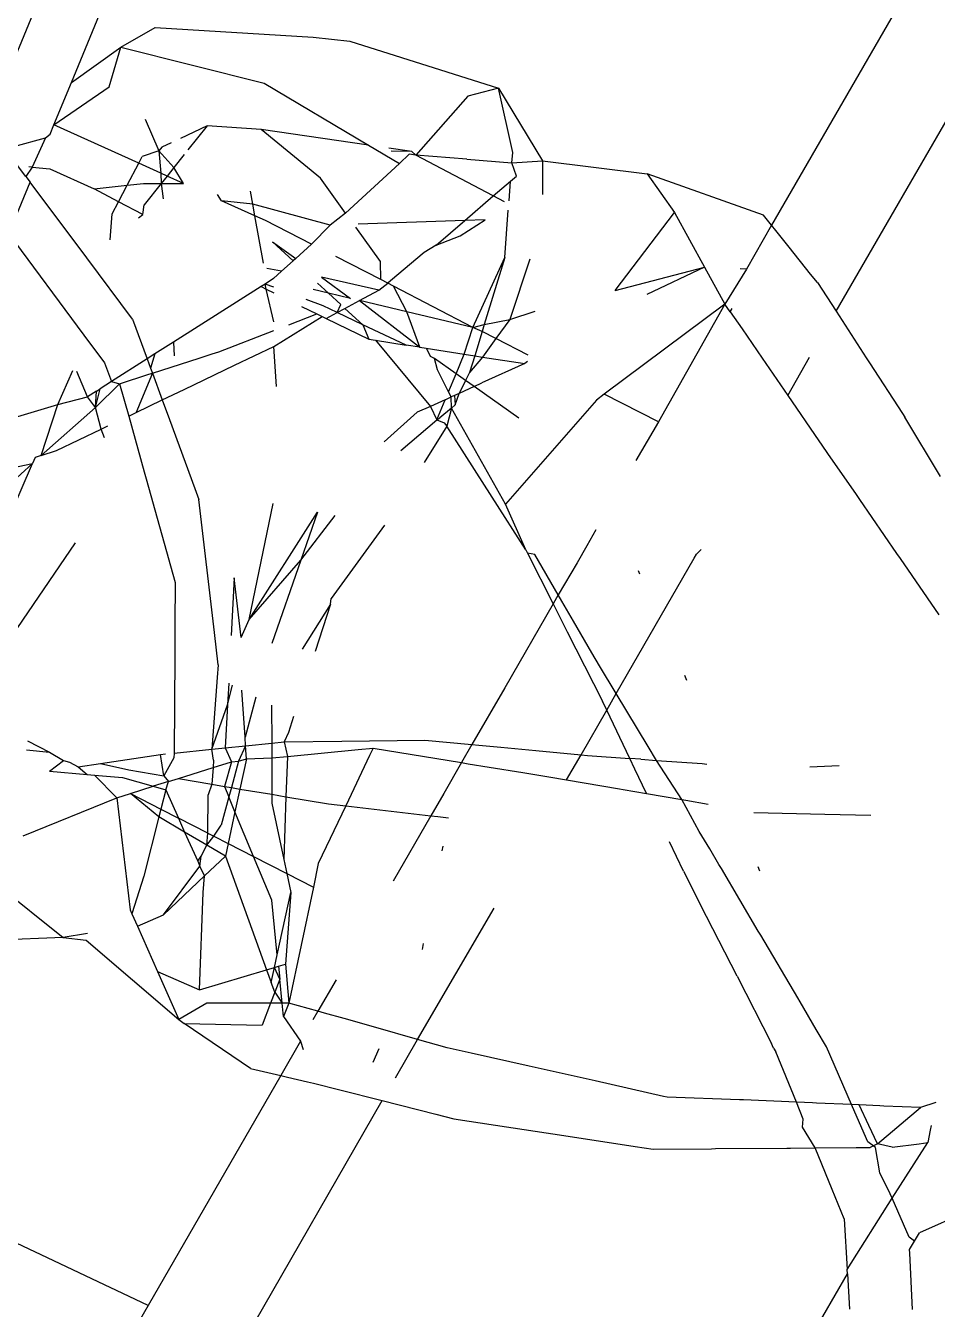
# Model space of a CAD drawing. Header units: inches. Extents: x 3324238 to 135265466, y -1036581 to 20094598.
# Drawn here: x 3354735.697 to 3354735.9661, y -519084.0539 to -519083.6751 of the extents above; entities that cross this region are included whole.
import ezdxf

# ---------------------------------------------------------------- set-up
doc = ezdxf.new("R2010")
doc.units = ezdxf.units.IN
doc.header["$MEASUREMENT"] = 0
doc.layers.add('FURNITURE', color=32, linetype='Continuous', lineweight=13)

msp = doc.modelspace()

# ---------------------------------------------------------------- linework, layer by layer
for p, q in [((3354735.68776, -519083.69925, 0.00267), (3354736.39677, -519081.99014, 0.00267)), ((3354735.71055, -519083.69181, 0.00267), (3354736.40355, -519082.01481, 0.00267)), ((3354735.93623, -519083.75935, 0.00267), (3354736.82801, -519082.21559, 0.00267)), ((3354736.78552, -519082.23039, 0.00267), (3354735.91717, -519083.73395, 0.00267)), ((3354735.72513, -519083.68138, 0.00267), (3354735.7353, -519083.67564, 0.00267)), ((3354735.7353, -519083.67564, 0.00267), (3354735.78188, -519083.67846, 0.00267)), ((3354735.78188, -519083.67846, 0.00267), (3354735.79267, -519083.67959, 0.00267)), ((3354735.71055, -519083.69181, 0.00267), (3354735.72513, -519083.68138, 0.00267)), ((3354735.72171, -519083.69309, 0.00267), (3354735.72513, -519083.68138, 0.00267)), ((3354735.72513, -519083.68138, 0.00267), (3354735.76742, -519083.69198, 0.00267)), ((3354735.79267, -519083.67959, 0.00267), (3354735.83662, -519083.69349, 0.00267)), ((3354735.70538, -519083.70431, 0.00267), (3354735.71055, -519083.69181, 0.00267)), ((3354735.70538, -519083.70431, 0.00267), (3354735.72171, -519083.69309, 0.00267)), ((3354735.76742, -519083.69198, 0.00267), (3354735.79817, -519083.71029, 0.00267)), ((3354735.83662, -519083.69349, 0.00267), (3354735.82751, -519083.69582, 0.00267)), ((3354735.83662, -519083.69349, 0.00267), (3354735.84956, -519083.71496, 0.00267)), ((3354735.84077, -519083.71245, 0.00267), (3354735.83662, -519083.69349, 0.00267)), ((3354735.82751, -519083.69582, 0.00267), (3354735.81218, -519083.71332, 0.00267)), ((3354735.70424, -519083.70706, 0.00267), (3354735.70538, -519083.70431, 0.00267)), ((3354735.7304, -519083.71563, 0.00267), (3354735.70538, -519083.70431, 0.00267)), ((3354735.7323, -519083.70267, 0.00267), (3354735.73636, -519083.71197, 0.00267)), ((3354735.7506, -519083.70461, 0.00267), (3354735.74273, -519083.70832, 0.00267)), ((3354735.7506, -519083.70461, 0.00267), (3354735.74494, -519083.7117, 0.00267)), ((3354735.76653, -519083.70572, 0.00267), (3354735.7506, -519083.70461, 0.00267)), ((3354735.78402, -519083.72007, 0.00267), (3354735.76653, -519083.70572, 0.00267)), ((3354735.79817, -519083.71029, 0.00267), (3354735.76653, -519083.70572, 0.00267)), ((3354735.69354, -519083.71073, 0.00267), (3354735.70293, -519083.70811, 0.00267)), ((3354735.70293, -519083.70811, 0.00267), (3354735.699, -519083.71682, 0.00267)), ((3354735.70293, -519083.70811, 0.00267), (3354735.70424, -519083.70706, 0.00267)), ((3354735.73998, -519083.70962, 0.00267), (3354735.73722, -519083.71092, 0.00267)), ((3354735.73636, -519083.71197, 0.00267), (3354735.73143, -519083.71365, 0.00267)), ((3354735.73722, -519083.71092, 0.00267), (3354735.73636, -519083.71197, 0.00267)), ((3354735.73636, -519083.71197, 0.00267), (3354735.73694, -519083.71859, 0.00267)), ((3354735.74079, -519083.71692, 0.00267), (3354735.73636, -519083.71197, 0.00267)), ((3354735.74383, -519083.7131, 0.00267), (3354735.74079, -519083.71692, 0.00267)), ((3354735.79817, -519083.71029, 0.00267), (3354735.80739, -519083.71578, 0.00267)), ((3354735.81105, -519083.71215, 0.00267), (3354735.80423, -519083.71116, 0.00267)), ((3354735.81105, -519083.71215, 0.00267), (3354735.80488, -519083.71211, 0.00267)), ((3354735.81019, -519083.71299, 0.00267), (3354735.80739, -519083.71578, 0.00267)), ((3354735.81218, -519083.71332, 0.00267), (3354735.81019, -519083.71299, 0.00267)), ((3354735.81218, -519083.71332, 0.00267), (3354735.81105, -519083.71215, 0.00267)), ((3354735.83504, -519083.72529, 0.00267), (3354735.81218, -519083.71332, 0.00267)), ((3354735.82721, -519083.71448, 0.00267), (3354735.81218, -519083.71332, 0.00267)), ((3354735.84054, -519083.71555, 0.00267), (3354735.84077, -519083.71245, 0.00267)), ((3354735.69705, -519083.71954, 0.00267), (3354735.69318, -519083.71436, 0.00267)), ((3354735.699, -519083.71682, 0.00267), (3354735.69705, -519083.71954, 0.00267)), ((3354735.699, -519083.71682, 0.00267), (3354735.69794, -519083.71672, 0.00267)), ((3354735.699, -519083.71682, 0.00267), (3354735.70415, -519083.71729, 0.00267)), ((3354735.727, -519083.72215, 0.00267), (3354735.7304, -519083.71563, 0.00267)), ((3354735.7304, -519083.71563, 0.00267), (3354735.73143, -519083.71365, 0.00267)), ((3354735.73694, -519083.71859, 0.00267), (3354735.7304, -519083.71563, 0.00267)), ((3354735.74079, -519083.71692, 0.00267), (3354735.73879, -519083.71943, 0.00267)), ((3354735.74358, -519083.72159, 0.00267), (3354735.74079, -519083.71692, 0.00267)), ((3354735.80739, -519083.71578, 0.00267), (3354735.79143, -519083.73034, 0.00267)), ((3354735.82721, -519083.71448, 0.00267), (3354735.84054, -519083.71555, 0.00267)), ((3354735.84054, -519083.71555, 0.00267), (3354735.84956, -519083.71496, 0.00267)), ((3354735.84185, -519083.71943, 0.00267), (3354735.84054, -519083.71555, 0.00267)), ((3354735.84956, -519083.71496, 0.00267), (3354735.88047, -519083.71875, 0.00267)), ((3354735.84956, -519083.71496, 0.00267), (3354735.84958, -519083.72484, 0.00267)), ((3354735.69705, -519083.71954, 0.00267), (3354735.69835, -519083.72128, 0.00267)), ((3354735.70415, -519083.71729, 0.00267), (3354735.71727, -519083.72322, 0.00267)), ((3354735.73694, -519083.71859, 0.00267), (3354735.73705, -519083.72161, 0.00267)), ((3354735.73879, -519083.71943, 0.00267), (3354735.73694, -519083.71859, 0.00267)), ((3354735.73879, -519083.71943, 0.00267), (3354735.73705, -519083.72161, 0.00267)), ((3354735.74358, -519083.72159, 0.00267), (3354735.73879, -519083.71943, 0.00267)), ((3354735.79143, -519083.73034, 0.00267), (3354735.78402, -519083.72007, 0.00267)), ((3354735.83504, -519083.72529, 0.00267), (3354735.84013, -519083.72091, 0.00267)), ((3354735.83969, -519083.72679, 0.00267), (3354735.84013, -519083.72091, 0.00267)), ((3354735.84013, -519083.72091, 0.00267), (3354735.84185, -519083.71943, 0.00267)), ((3354735.88047, -519083.71875, 0.00267), (3354735.88849, -519083.73022, 0.00267)), ((3354735.91477, -519083.73094, 0.00267), (3354735.88047, -519083.71875, 0.00267)), ((3354735.69208, -519083.73644, 0.00267), (3354735.69835, -519083.72128, 0.00267)), ((3354735.71505, -519083.74358, 0.00267), (3354735.69835, -519083.72128, 0.00267)), ((3354735.71727, -519083.72322, 0.00267), (3354735.727, -519083.72215, 0.00267)), ((3354735.72446, -519083.72701, 0.00267), (3354735.71727, -519083.72322, 0.00267)), ((3354735.72446, -519083.72701, 0.00267), (3354735.727, -519083.72215, 0.00267)), ((3354735.727, -519083.72215, 0.00267), (3354735.73182, -519083.72162, 0.00267)), ((3354735.73182, -519083.72162, 0.00267), (3354735.73705, -519083.72161, 0.00267)), ((3354735.73705, -519083.72161, 0.00267), (3354735.73201, -519083.72793, 0.00267)), ((3354735.73705, -519083.72161, 0.00267), (3354735.74358, -519083.72159, 0.00267)), ((3354735.73705, -519083.72161, 0.00267), (3354735.73761, -519083.72619, 0.00267)), ((3354735.7641, -519083.7277, 0.00267), (3354735.76343, -519083.72393, 0.00267)), ((3354735.7226, -519083.73059, 0.00267), (3354735.72446, -519083.72701, 0.00267)), ((3354735.73164, -519083.7308, 0.00267), (3354735.72446, -519083.72701, 0.00267)), ((3354735.73164, -519083.7308, 0.00267), (3354735.73201, -519083.72793, 0.00267)), ((3354735.75487, -519083.7267, 0.00267), (3354735.75364, -519083.72486, 0.00267)), ((3354735.76472, -519083.73116, 0.00267), (3354735.75487, -519083.7267, 0.00267)), ((3354735.7641, -519083.7277, 0.00267), (3354735.75487, -519083.7267, 0.00267)), ((3354735.78695, -519083.7339, 0.00267), (3354735.7641, -519083.7277, 0.00267)), ((3354735.76472, -519083.73116, 0.00267), (3354735.7641, -519083.7277, 0.00267)), ((3354735.82663, -519083.73253, 0.00267), (3354735.83504, -519083.72529, 0.00267)), ((3354735.8384, -519083.72705, 0.00267), (3354735.83504, -519083.72529, 0.00267)), ((3354735.72194, -519083.73827, 0.00267), (3354735.7226, -519083.73059, 0.00267)), ((3354735.73035, -519083.73179, 0.00267), (3354735.73164, -519083.7308, 0.00267)), ((3354735.76782, -519083.73256, 0.00267), (3354735.76472, -519083.73116, 0.00267)), ((3354735.76721, -519083.74519, 0.00267), (3354735.76472, -519083.73116, 0.00267)), ((3354735.79143, -519083.73034, 0.00267), (3354735.78695, -519083.7339, 0.00267)), ((3354735.82525, -519083.7371, 0.00267), (3354735.83262, -519083.73232, 0.00267)), ((3354735.83262, -519083.73232, 0.00267), (3354735.82663, -519083.73253, 0.00267)), ((3354735.83842, -519083.74349, 0.00267), (3354735.83948, -519083.72952, 0.00267)), ((3354735.87099, -519083.75326, 0.00267), (3354735.88849, -519083.73022, 0.00267)), ((3354735.88849, -519083.73022, 0.00267), (3354735.89739, -519083.74632, 0.00267)), ((3354735.91717, -519083.73395, 0.00267), (3354735.91477, -519083.73094, 0.00267)), ((3354735.78139, -519083.73952, 0.00267), (3354735.76782, -519083.73256, 0.00267)), ((3354735.78695, -519083.7339, 0.00267), (3354735.78139, -519083.73952, 0.00267)), ((3354735.80179, -519083.7447, 0.00267), (3354735.79448, -519083.73456, 0.00267)), ((3354735.82663, -519083.73253, 0.00267), (3354735.79513, -519083.73361, 0.00267)), ((3354735.81819, -519083.73979, 0.00267), (3354735.82663, -519083.73253, 0.00267)), ((3354735.91717, -519083.73395, 0.00267), (3354735.90982, -519083.74688, 0.00267)), ((3354735.91842, -519083.7355, 0.00267), (3354735.91717, -519083.73395, 0.00267)), ((3354735.92239, -519083.74045, 0.00267), (3354735.91842, -519083.7355, 0.00267)), ((3354735.69208, -519083.73644, 0.00267), (3354735.71418, -519083.76637, 0.00267)), ((3354735.77599, -519083.74444, 0.00267), (3354735.76986, -519083.7388, 0.00267)), ((3354735.76986, -519083.7388, 0.00267), (3354735.77674, -519083.74375, 0.00267)), ((3354735.78139, -519083.73952, 0.00267), (3354735.77674, -519083.74375, 0.00267)), ((3354735.81819, -519083.73979, 0.00267), (3354735.81464, -519083.74201, 0.00267)), ((3354735.81819, -519083.73979, 0.00267), (3354735.82525, -519083.7371, 0.00267)), ((3354735.7286, -519083.76167, 0.00267), (3354735.71505, -519083.74358, 0.00267)), ((3354735.77674, -519083.74375, 0.00267), (3354735.77599, -519083.74444, 0.00267)), ((3354735.80185, -519083.75001, 0.00267), (3354735.78855, -519083.74319, 0.00267)), ((3354735.81464, -519083.74201, 0.00267), (3354735.80476, -519083.75036, 0.00267)), ((3354735.82902, -519083.76409, 0.00267), (3354735.83842, -519083.74349, 0.00267)), ((3354735.83842, -519083.74349, 0.00267), (3354735.8324, -519083.76321, 0.00267)), ((3354735.92871, -519083.74835, 0.00267), (3354735.92239, -519083.74045, 0.00267)), ((3354735.77258, -519083.74755, 0.00267), (3354735.76822, -519083.74671, 0.00267)), ((3354735.77258, -519083.74755, 0.00267), (3354735.77022, -519083.74971, 0.00267)), ((3354735.77599, -519083.74444, 0.00267), (3354735.77258, -519083.74755, 0.00267)), ((3354735.80185, -519083.75001, 0.00267), (3354735.80179, -519083.7447, 0.00267)), ((3354735.84584, -519083.744, 0.00267), (3354735.8399, -519083.76181, 0.00267)), ((3354735.87099, -519083.75326, 0.00267), (3354735.89739, -519083.74632, 0.00267)), ((3354735.89739, -519083.74632, 0.00267), (3354735.88035, -519083.75441, 0.00267)), ((3354735.89739, -519083.74632, 0.00267), (3354735.90341, -519083.75722, 0.00267)), ((3354735.90982, -519083.74688, 0.00267), (3354735.90341, -519083.75722, 0.00267)), ((3354735.90982, -519083.74688, 0.00267), (3354735.90791, -519083.7468, 0.00267)), ((3354735.7677, -519083.75131, 0.00267), (3354735.76651, -519083.75206, 0.00267)), ((3354735.77022, -519083.74971, 0.00267), (3354735.7677, -519083.75131, 0.00267)), ((3354735.77024, -519083.75226, 0.00267), (3354735.7677, -519083.75131, 0.00267)), ((3354735.76805, -519083.75281, 0.00267), (3354735.7677, -519083.75131, 0.00267)), ((3354735.7864, -519083.75403, 0.00267), (3354735.78315, -519083.75104, 0.00267)), ((3354735.78438, -519083.74926, 0.00267), (3354735.79294, -519083.75557, 0.00267)), ((3354735.80128, -519083.7531, 0.00267), (3354735.78438, -519083.74926, 0.00267)), ((3354735.80128, -519083.7531, 0.00267), (3354735.80389, -519083.75105, 0.00267)), ((3354735.80389, -519083.75105, 0.00267), (3354735.80185, -519083.75001, 0.00267)), ((3354735.80476, -519083.75036, 0.00267), (3354735.80389, -519083.75105, 0.00267)), ((3354735.80559, -519083.75192, 0.00267), (3354735.80389, -519083.75105, 0.00267)), ((3354735.93073, -519083.75087, 0.00267), (3354735.92871, -519083.74835, 0.00267)), ((3354735.93073, -519083.75087, 0.00267), (3354735.93623, -519083.75935, 0.00267)), ((3354735.76651, -519083.75206, 0.00267), (3354735.74071, -519083.76843, 0.00267)), ((3354735.76651, -519083.75206, 0.00267), (3354735.76805, -519083.75281, 0.00267)), ((3354735.76805, -519083.75281, 0.00267), (3354735.77024, -519083.75388, 0.00267)), ((3354735.77029, -519083.7625, 0.00267), (3354735.76805, -519083.75281, 0.00267)), ((3354735.7864, -519083.75403, 0.00267), (3354735.78184, -519083.75296, 0.00267)), ((3354735.79294, -519083.75557, 0.00267), (3354735.7864, -519083.75403, 0.00267)), ((3354735.79004, -519083.75739, 0.00267), (3354735.7864, -519083.75403, 0.00267)), ((3354735.79553, -519083.75619, 0.00267), (3354735.80128, -519083.7531, 0.00267)), ((3354735.82902, -519083.76409, 0.00267), (3354735.80559, -519083.75192, 0.00267)), ((3354735.80957, -519083.7595, 0.00267), (3354735.80559, -519083.75192, 0.00267)), ((3354735.77845, -519083.75789, 0.00267), (3354735.783, -519083.76011, 0.00267)), ((3354735.78483, -519083.75776, 0.00267), (3354735.77983, -519083.75588, 0.00267)), ((3354735.78896, -519083.75971, 0.00267), (3354735.78483, -519083.75776, 0.00267)), ((3354735.78896, -519083.75971, 0.00267), (3354735.79004, -519083.75739, 0.00267)), ((3354735.78896, -519083.75971, 0.00267), (3354735.79124, -519083.75849, 0.00267)), ((3354735.79124, -519083.75849, 0.00267), (3354735.79553, -519083.75619, 0.00267)), ((3354735.79655, -519083.76339, 0.00267), (3354735.79124, -519083.75849, 0.00267)), ((3354735.80957, -519083.7595, 0.00267), (3354735.79553, -519083.75619, 0.00267)), ((3354735.79553, -519083.75619, 0.00267), (3354735.8134, -519083.76994, 0.00267)), ((3354735.90341, -519083.75722, 0.00267), (3354735.86782, -519083.78382, 0.00267)), ((3354735.90341, -519083.75722, 0.00267), (3354735.88377, -519083.79199, 0.00267)), ((3354735.90499, -519083.75952, 0.00267), (3354735.90341, -519083.75722, 0.00267)), ((3354735.90499, -519083.75952, 0.00267), (3354735.90555, -519083.75856, 0.00267)), ((3354735.7286, -519083.76167, 0.00267), (3354735.7329, -519083.77338, 0.00267)), ((3354735.77032, -519083.76971, 0.00267), (3354735.78451, -519083.76085, 0.00267)), ((3354735.77472, -519083.76332, 0.00267), (3354735.783, -519083.76011, 0.00267)), ((3354735.783, -519083.76011, 0.00267), (3354735.78451, -519083.76085, 0.00267)), ((3354735.78451, -519083.76085, 0.00267), (3354735.78573, -519083.76144, 0.00267)), ((3354735.78573, -519083.76144, 0.00267), (3354735.78896, -519083.75971, 0.00267)), ((3354735.78573, -519083.76144, 0.00267), (3354735.79829, -519083.76757, 0.00267)), ((3354735.79655, -519083.76339, 0.00267), (3354735.78896, -519083.75971, 0.00267)), ((3354735.82902, -519083.76409, 0.00267), (3354735.80957, -519083.7595, 0.00267)), ((3354735.8134, -519083.76994, 0.00267), (3354735.80957, -519083.7595, 0.00267)), ((3354735.8324, -519083.76321, 0.00267), (3354735.8399, -519083.76181, 0.00267)), ((3354735.8399, -519083.76181, 0.00267), (3354735.83581, -519083.76741, 0.00267)), ((3354735.8399, -519083.76181, 0.00267), (3354735.84737, -519083.75932, 0.00267)), ((3354735.90499, -519083.75952, 0.00267), (3354735.90847, -519083.76457, 0.00267)), ((3354735.93623, -519083.75935, 0.00267), (3354735.94513, -519083.77309, 0.00267)), ((3354735.71418, -519083.76637, 0.00267), (3354735.72026, -519083.7746, 0.00267)), ((3354735.75402, -519083.77128, 0.00267), (3354735.7703, -519083.76502, 0.00267)), ((3354735.79655, -519083.76339, 0.00267), (3354735.79829, -519083.76757, 0.00267)), ((3354735.80931, -519083.7693, 0.00267), (3354735.79655, -519083.76339, 0.00267)), ((3354735.82648, -519083.77199, 0.00267), (3354735.82902, -519083.76409, 0.00267)), ((3354735.82902, -519083.76409, 0.00267), (3354735.8324, -519083.76321, 0.00267)), ((3354735.83175, -519083.76533, 0.00267), (3354735.82902, -519083.76409, 0.00267)), ((3354735.83175, -519083.76533, 0.00267), (3354735.82957, -519083.77248, 0.00267)), ((3354735.8324, -519083.76321, 0.00267), (3354735.83175, -519083.76533, 0.00267)), ((3354735.83581, -519083.76741, 0.00267), (3354735.83175, -519083.76533, 0.00267)), ((3354735.90847, -519083.76457, 0.00267), (3354735.91438, -519083.77318, 0.00267)), ((3354735.74071, -519083.76843, 0.00267), (3354735.73519, -519083.77193, 0.00267)), ((3354735.74071, -519083.76843, 0.00267), (3354735.7409, -519083.77246, 0.00267)), ((3354735.75872, -519083.77527, 0.00267), (3354735.77032, -519083.76971, 0.00267)), ((3354735.77104, -519083.78159, 0.00267), (3354735.77032, -519083.76971, 0.00267)), ((3354735.79829, -519083.76757, 0.00267), (3354735.80028, -519083.76789, 0.00267)), ((3354735.80028, -519083.76789, 0.00267), (3354735.81647, -519083.78742, 0.00267)), ((3354735.80028, -519083.76789, 0.00267), (3354735.80931, -519083.7693, 0.00267)), ((3354735.8134, -519083.76994, 0.00267), (3354735.80931, -519083.7693, 0.00267)), ((3354735.8134, -519083.76994, 0.00267), (3354735.81521, -519083.77023, 0.00267)), ((3354735.81521, -519083.77023, 0.00267), (3354735.8165, -519083.77269, 0.00267)), ((3354735.81521, -519083.77023, 0.00267), (3354735.82648, -519083.77199, 0.00267)), ((3354735.83581, -519083.76741, 0.00267), (3354735.83186, -519083.77284, 0.00267)), ((3354735.84539, -519083.77232, 0.00267), (3354735.83581, -519083.76741, 0.00267)), ((3354735.7329, -519083.77338, 0.00267), (3354735.7224, -519083.78005, 0.00267)), ((3354735.73519, -519083.77193, 0.00267), (3354735.7329, -519083.77338, 0.00267)), ((3354735.7329, -519083.77338, 0.00267), (3354735.73392, -519083.77615, 0.00267)), ((3354735.73519, -519083.77193, 0.00267), (3354735.73392, -519083.77615, 0.00267)), ((3354735.73445, -519083.77758, 0.00267), (3354735.74826, -519083.77314, 0.00267)), ((3354735.74826, -519083.77314, 0.00267), (3354735.75212, -519083.77189, 0.00267)), ((3354735.75212, -519083.77189, 0.00267), (3354735.75402, -519083.77128, 0.00267)), ((3354735.8177, -519083.77326, 0.00267), (3354735.8165, -519083.77269, 0.00267)), ((3354735.81858, -519083.77664, 0.00267), (3354735.8177, -519083.77326, 0.00267)), ((3354735.82406, -519083.77776, 0.00267), (3354735.8177, -519083.77326, 0.00267)), ((3354735.82406, -519083.77776, 0.00267), (3354735.82648, -519083.77199, 0.00267)), ((3354735.82648, -519083.77199, 0.00267), (3354735.82957, -519083.77248, 0.00267)), ((3354735.82957, -519083.77248, 0.00267), (3354735.82806, -519083.77742, 0.00267)), ((3354735.83186, -519083.77284, 0.00267), (3354735.82806, -519083.77742, 0.00267)), ((3354735.82957, -519083.77248, 0.00267), (3354735.83186, -519083.77284, 0.00267)), ((3354735.83186, -519083.77284, 0.00267), (3354735.84433, -519083.77479, 0.00267)), ((3354735.91438, -519083.77318, 0.00267), (3354735.92195, -519083.78418, 0.00267)), ((3354735.92195, -519083.78418, 0.00267), (3354735.92841, -519083.77293, 0.00267)), ((3354735.94513, -519083.77309, 0.00267), (3354735.94608, -519083.77454, 0.00267)), ((3354735.70658, -519083.78688, 0.00267), (3354735.71093, -519083.7768, 0.00267)), ((3354735.71527, -519083.78457, 0.00267), (3354735.71216, -519083.77715, 0.00267)), ((3354735.72026, -519083.7746, 0.00267), (3354735.7224, -519083.78005, 0.00267)), ((3354735.73445, -519083.77758, 0.00267), (3354735.73078, -519083.78658, 0.00267)), ((3354735.73339, -519083.77792, 0.00267), (3354735.73445, -519083.77758, 0.00267)), ((3354735.73392, -519083.77615, 0.00267), (3354735.73445, -519083.77758, 0.00267)), ((3354735.73445, -519083.77758, 0.00267), (3354735.73736, -519083.78551, 0.00267)), ((3354735.74378, -519083.78244, 0.00267), (3354735.75872, -519083.77527, 0.00267)), ((3354735.82184, -519083.78307, 0.00267), (3354735.81858, -519083.77664, 0.00267)), ((3354735.82184, -519083.78307, 0.00267), (3354735.82406, -519083.77776, 0.00267)), ((3354735.82688, -519083.77975, 0.00267), (3354735.82406, -519083.77776, 0.00267)), ((3354735.82806, -519083.77742, 0.00267), (3354735.82688, -519083.77975, 0.00267)), ((3354735.84433, -519083.77479, 0.00267), (3354735.83168, -519083.78043, 0.00267)), ((3354735.84511, -519083.77414, 0.00267), (3354735.84433, -519083.77479, 0.00267)), ((3354735.94608, -519083.77454, 0.00267), (3354735.95579, -519083.78952, 0.00267)), ((3354735.72478, -519083.78072, 0.00267), (3354735.71769, -519083.78774, 0.00267)), ((3354735.7224, -519083.78005, 0.00267), (3354735.71902, -519083.78219, 0.00267)), ((3354735.7224, -519083.78005, 0.00267), (3354735.72478, -519083.78072, 0.00267)), ((3354735.72478, -519083.78072, 0.00267), (3354735.73339, -519083.77792, 0.00267)), ((3354735.72478, -519083.78072, 0.00267), (3354735.72745, -519083.79026, 0.00267)), ((3354735.82688, -519083.77975, 0.00267), (3354735.82493, -519083.78358, 0.00267)), ((3354735.82942, -519083.78155, 0.00267), (3354735.82493, -519083.78358, 0.00267)), ((3354735.82942, -519083.78155, 0.00267), (3354735.82688, -519083.77975, 0.00267)), ((3354735.82942, -519083.78155, 0.00267), (3354735.83168, -519083.78043, 0.00267)), ((3354735.84256, -519083.79084, 0.00267), (3354735.82942, -519083.78155, 0.00267)), ((3354735.70658, -519083.78688, 0.00267), (3354735.71527, -519083.78457, 0.00267)), ((3354735.71793, -519083.78288, 0.00267), (3354735.71527, -519083.78457, 0.00267)), ((3354735.71769, -519083.78774, 0.00267), (3354735.71527, -519083.78457, 0.00267)), ((3354735.71769, -519083.78774, 0.00267), (3354735.71902, -519083.78219, 0.00267)), ((3354735.71769, -519083.78774, 0.00267), (3354735.71793, -519083.78288, 0.00267)), ((3354735.71793, -519083.78288, 0.00267), (3354735.71902, -519083.78219, 0.00267)), ((3354735.73736, -519083.78551, 0.00267), (3354735.74378, -519083.78244, 0.00267)), ((3354735.82085, -519083.78544, 0.00267), (3354735.81647, -519083.78742, 0.00267)), ((3354735.81836, -519083.79137, 0.00267), (3354735.82085, -519083.78544, 0.00267)), ((3354735.82085, -519083.78544, 0.00267), (3354735.82263, -519083.78463, 0.00267)), ((3354735.82263, -519083.78463, 0.00267), (3354735.82184, -519083.78307, 0.00267)), ((3354735.82358, -519083.7842, 0.00267), (3354735.82263, -519083.78463, 0.00267)), ((3354735.82276, -519083.78789, 0.00267), (3354735.82263, -519083.78463, 0.00267)), ((3354735.82493, -519083.78358, 0.00267), (3354735.82358, -519083.7842, 0.00267)), ((3354735.82358, -519083.7842, 0.00267), (3354735.82383, -519083.78699, 0.00267)), ((3354735.82383, -519083.78699, 0.00267), (3354735.82493, -519083.78358, 0.00267)), ((3354735.86782, -519083.78382, 0.00267), (3354735.8655, -519083.78556, 0.00267)), ((3354735.88377, -519083.79199, 0.00267), (3354735.86782, -519083.78382, 0.00267)), ((3354735.92195, -519083.78418, 0.00267), (3354735.93113, -519083.79754, 0.00267)), ((3354735.69279, -519083.79096, 0.00267), (3354735.70658, -519083.78688, 0.00267)), ((3354735.70166, -519083.80188, 0.00267), (3354735.70658, -519083.78688, 0.00267)), ((3354735.71769, -519083.78774, 0.00267), (3354735.70166, -519083.80188, 0.00267)), ((3354735.7193, -519083.79417, 0.00267), (3354735.71769, -519083.78774, 0.00267)), ((3354735.72745, -519083.79026, 0.00267), (3354735.72963, -519083.78921, 0.00267)), ((3354735.72963, -519083.78921, 0.00267), (3354735.73736, -519083.78551, 0.00267)), ((3354735.73078, -519083.78658, 0.00267), (3354735.72963, -519083.78921, 0.00267)), ((3354735.73736, -519083.78551, 0.00267), (3354735.7395, -519083.79131, 0.00267)), ((3354735.81263, -519083.78916, 0.00267), (3354735.80285, -519083.7979, 0.00267)), ((3354735.81647, -519083.78742, 0.00267), (3354735.81263, -519083.78916, 0.00267)), ((3354735.81647, -519083.78742, 0.00267), (3354735.81836, -519083.79137, 0.00267)), ((3354735.82276, -519083.78789, 0.00267), (3354735.81927, -519083.7908, 0.00267)), ((3354735.82276, -519083.78789, 0.00267), (3354735.82129, -519083.79323, 0.00267)), ((3354735.82383, -519083.78699, 0.00267), (3354735.82276, -519083.78789, 0.00267)), ((3354735.83868, -519083.81628, 0.00267), (3354735.82276, -519083.78789, 0.00267)), ((3354735.8655, -519083.78556, 0.00267), (3354735.83868, -519083.81628, 0.00267)), ((3354735.72745, -519083.79026, 0.00267), (3354735.73205, -519083.80675, 0.00267)), ((3354735.7395, -519083.79131, 0.00267), (3354735.74696, -519083.81161, 0.00267)), ((3354735.80776, -519083.80041, 0.00267), (3354735.81836, -519083.79137, 0.00267)), ((3354735.81836, -519083.79137, 0.00267), (3354735.81927, -519083.7908, 0.00267)), ((3354735.81836, -519083.79137, 0.00267), (3354735.82052, -519083.7923, 0.00267)), ((3354735.82052, -519083.7923, 0.00267), (3354735.82129, -519083.79323, 0.00267)), ((3354735.88377, -519083.79199, 0.00267), (3354735.87709, -519083.8034, 0.00267)), ((3354735.95579, -519083.78952, 0.00267), (3354735.95646, -519083.79056, 0.00267)), ((3354735.96706, -519083.80806, 0.00267), (3354735.95646, -519083.79056, 0.00267)), ((3354735.70616, -519083.80046, 0.00267), (3354735.7193, -519083.79417, 0.00267)), ((3354735.7193, -519083.79417, 0.00267), (3354735.72132, -519083.79319, 0.00267)), ((3354735.72035, -519083.79668, 0.00267), (3354735.7193, -519083.79417, 0.00267)), ((3354735.82129, -519083.79323, 0.00267), (3354735.81463, -519083.80394, 0.00267)), ((3354735.83474, -519083.81424, 0.00267), (3354735.82129, -519083.79323, 0.00267)), ((3354735.70166, -519083.80188, 0.00267), (3354735.70616, -519083.80046, 0.00267)), ((3354735.93113, -519083.79754, 0.00267), (3354735.93204, -519083.79886, 0.00267)), ((3354735.93204, -519083.79886, 0.00267), (3354735.93371, -519083.80129, 0.00267)), ((3354735.68014, -519083.84792, 0.00267), (3354735.69906, -519083.80426, 0.00267)), ((3354735.6836, -519083.80756, 0.00267), (3354735.69906, -519083.80426, 0.00267)), ((3354735.69906, -519083.80426, 0.00267), (3354735.68827, -519083.81413, 0.00267)), ((3354735.69984, -519083.80245, 0.00267), (3354735.69906, -519083.80426, 0.00267)), ((3354735.70166, -519083.80188, 0.00267), (3354735.69984, -519083.80245, 0.00267)), ((3354735.93371, -519083.80129, 0.00267), (3354735.94211, -519083.81345, 0.00267)), ((3354735.73205, -519083.80675, 0.00267), (3354735.73263, -519083.80882, 0.00267)), ((3354735.73263, -519083.80882, 0.00267), (3354735.74117, -519083.83941, 0.00267)), ((3354735.74696, -519083.81161, 0.00267), (3354735.74818, -519083.81491, 0.00267)), ((3354735.75273, -519083.85412, 0.00267), (3354735.74818, -519083.81491, 0.00267)), ((3354735.84467, -519083.82975, 0.00267), (3354735.83474, -519083.81424, 0.00267)), ((3354735.94211, -519083.81345, 0.00267), (3354735.94313, -519083.81493, 0.00267)), ((3354735.94313, -519083.81493, 0.00267), (3354735.95408, -519083.83078, 0.00267)), ((3354735.763, -519083.8503, 0.00267), (3354735.7701, -519083.81611, 0.00267)), ((3354735.763, -519083.8503, 0.00267), (3354735.78319, -519083.81865, 0.00267)), ((3354735.78319, -519083.81865, 0.00267), (3354735.77826, -519083.83277, 0.00267)), ((3354735.84467, -519083.82975, 0.00267), (3354735.83868, -519083.81628, 0.00267)), ((3354735.77826, -519083.83277, 0.00267), (3354735.78837, -519083.81966, 0.00267)), ((3354735.80291, -519083.82249, 0.00267), (3354735.78724, -519083.84412, 0.00267)), ((3354735.86527, -519083.82387, 0.00267), (3354735.86266, -519083.82855, 0.00267)), ((3354735.6916, -519083.85728, 0.00267), (3354735.71175, -519083.82766, 0.00267)), ((3354735.84467, -519083.82975, 0.00267), (3354735.84515, -519083.8307, 0.00267)), ((3354735.84515, -519083.8307, 0.00267), (3354735.85271, -519083.84564, 0.00267)), ((3354735.84731, -519083.83112, 0.00267), (3354735.84515, -519083.8307, 0.00267)), ((3354735.86266, -519083.82855, 0.00267), (3354735.85977, -519083.83355, 0.00267)), ((3354735.89502, -519083.83099, 0.00267), (3354735.89641, -519083.82969, 0.00267)), ((3354735.95408, -519083.83078, 0.00267), (3354735.95516, -519083.83235, 0.00267)), ((3354735.763, -519083.8503, 0.00267), (3354735.77826, -519083.83277, 0.00267)), ((3354735.77826, -519083.83277, 0.00267), (3354735.76968, -519083.85735, 0.00267)), ((3354735.85422, -519083.84301, 0.00267), (3354735.84731, -519083.83112, 0.00267)), ((3354735.85977, -519083.83355, 0.00267), (3354735.85422, -519083.84301, 0.00267)), ((3354735.87134, -519083.87217, 0.00267), (3354735.89434, -519083.83217, 0.00267)), ((3354735.89434, -519083.83217, 0.00267), (3354735.89502, -519083.83099, 0.00267)), ((3354735.95516, -519083.83235, 0.00267), (3354735.96657, -519083.84888, 0.00267)), ((3354735.75862, -519083.83797, 0.00267), (3354735.75771, -519083.85507, 0.00267)), ((3354735.76063, -519083.85563, 0.00267), (3354735.75862, -519083.83797, 0.00267)), ((3354735.87776, -519083.83585, 0.00267), (3354735.8782, -519083.83683, 0.00267)), ((3354735.74117, -519083.83941, 0.00267), (3354735.74108, -519083.8519, 0.00267)), ((3354735.78705, -519083.84577, 0.00267), (3354735.77868, -519083.85907, 0.00267)), ((3354735.78705, -519083.84577, 0.00267), (3354735.78243, -519083.85978, 0.00267)), ((3354735.78705, -519083.84577, 0.00267), (3354735.78724, -519083.84412, 0.00267)), ((3354735.85271, -519083.84564, 0.00267), (3354735.83846, -519083.87046, 0.00267)), ((3354735.85422, -519083.84301, 0.00267), (3354735.85271, -519083.84564, 0.00267)), ((3354735.85271, -519083.84564, 0.00267), (3354735.85373, -519083.84765, 0.00267)), ((3354735.85532, -519083.84489, 0.00267), (3354735.85422, -519083.84301, 0.00267)), ((3354735.85872, -519083.85076, 0.00267), (3354735.85532, -519083.84489, 0.00267)), ((3354735.85373, -519083.84765, 0.00267), (3354735.8569, -519083.85391, 0.00267)), ((3354735.74108, -519083.8519, 0.00267), (3354735.74102, -519083.86096, 0.00267)), ((3354735.76063, -519083.85563, 0.00267), (3354735.763, -519083.8503, 0.00267)), ((3354735.86418, -519083.86015, 0.00267), (3354735.85872, -519083.85076, 0.00267)), ((3354735.75384, -519083.86367, 0.00267), (3354735.75273, -519083.85412, 0.00267)), ((3354735.8569, -519083.85391, 0.00267), (3354735.86199, -519083.86396, 0.00267)), ((3354735.74102, -519083.86096, 0.00267), (3354735.74082, -519083.88972, 0.00267)), ((3354735.8664, -519083.86397, 0.00267), (3354735.86418, -519083.86015, 0.00267)), ((3354735.75384, -519083.86367, 0.00267), (3354735.75356, -519083.86738, 0.00267)), ((3354735.86199, -519083.86396, 0.00267), (3354735.86726, -519083.87436, 0.00267)), ((3354735.87134, -519083.87217, 0.00267), (3354735.8664, -519083.86397, 0.00267)), ((3354735.75356, -519083.86738, 0.00267), (3354735.75195, -519083.8886, 0.00267)), ((3354735.8915, -519083.86677, 0.00267), (3354735.89203, -519083.8682, 0.00267)), ((3354735.75696, -519083.86913, 0.00267), (3354735.75662, -519083.87552, 0.00267)), ((3354735.75662, -519083.87552, 0.00267), (3354735.75809, -519083.86971, 0.00267)), ((3354735.76178, -519083.88505, 0.00267), (3354735.76084, -519083.87112, 0.00267)), ((3354735.83846, -519083.87046, 0.00267), (3354735.82872, -519083.88719, 0.00267)), ((3354735.86853, -519083.87705, 0.00267), (3354735.87134, -519083.87217, 0.00267)), ((3354735.88073, -519083.88776, 0.00267), (3354735.87134, -519083.87217, 0.00267)), ((3354735.75195, -519083.8886, 0.00267), (3354735.75662, -519083.87552, 0.00267)), ((3354735.75662, -519083.87552, 0.00267), (3354735.75595, -519083.88819, 0.00267)), ((3354735.76499, -519083.87324, 0.00267), (3354735.76178, -519083.88505, 0.00267)), ((3354735.76964, -519083.87563, 0.00267), (3354735.76966, -519083.88681, 0.00267)), ((3354735.86853, -519083.87705, 0.00267), (3354735.86726, -519083.87436, 0.00267)), ((3354735.77611, -519083.87894, 0.00267), (3354735.77456, -519083.88363, 0.00267)), ((3354735.86096, -519083.89022, 0.00267), (3354735.86853, -519083.87705, 0.00267)), ((3354735.87532, -519083.8913, 0.00267), (3354735.86853, -519083.87705, 0.00267)), ((3354735.77456, -519083.88363, 0.00267), (3354735.7733, -519083.88644, 0.00267)), ((3354735.6976, -519083.88608, 0.00267), (3354735.7041, -519083.88948, 0.00267)), ((3354735.75595, -519083.88819, 0.00267), (3354735.76195, -519083.88759, 0.00267)), ((3354735.76195, -519083.88759, 0.00267), (3354735.75986, -519083.89209, 0.00267)), ((3354735.76195, -519083.88759, 0.00267), (3354735.76178, -519083.88505, 0.00267)), ((3354735.76195, -519083.88759, 0.00267), (3354735.76966, -519083.88681, 0.00267)), ((3354735.76221, -519083.8914, 0.00267), (3354735.76195, -519083.88759, 0.00267)), ((3354735.76966, -519083.88681, 0.00267), (3354735.7733, -519083.88644, 0.00267)), ((3354735.76966, -519083.88681, 0.00267), (3354735.76967, -519083.89115, 0.00267)), ((3354735.7733, -519083.88644, 0.00267), (3354735.7903, -519083.88622, 0.00267)), ((3354735.7733, -519083.88644, 0.00267), (3354735.7743, -519083.89071, 0.00267)), ((3354735.7903, -519083.88622, 0.00267), (3354735.81482, -519083.88589, 0.00267)), ((3354735.81482, -519083.88589, 0.00267), (3354735.82872, -519083.88719, 0.00267)), ((3354735.82872, -519083.88719, 0.00267), (3354735.82564, -519083.89253, 0.00267)), ((3354735.82872, -519083.88719, 0.00267), (3354735.8308, -519083.88739, 0.00267)), ((3354735.8308, -519083.88739, 0.00267), (3354735.83723, -519083.88799, 0.00267)), ((3354735.69727, -519083.88875, 0.00267), (3354735.7041, -519083.88948, 0.00267)), ((3354735.7041, -519083.88948, 0.00267), (3354735.7082, -519083.8919, 0.00267)), ((3354735.71908, -519083.89278, 0.00267), (3354735.73684, -519083.89012, 0.00267)), ((3354735.73684, -519083.89012, 0.00267), (3354735.73827, -519083.88998, 0.00267)), ((3354735.73778, -519083.89643, 0.00267), (3354735.73684, -519083.89012, 0.00267)), ((3354735.74081, -519083.89112, 0.00267), (3354735.73778, -519083.89643, 0.00267)), ((3354735.74082, -519083.88972, 0.00267), (3354735.74081, -519083.89112, 0.00267)), ((3354735.74082, -519083.88972, 0.00267), (3354735.75195, -519083.8886, 0.00267)), ((3354735.75195, -519083.8886, 0.00267), (3354735.75595, -519083.88819, 0.00267)), ((3354735.75251, -519083.89178, 0.00267), (3354735.75195, -519083.8886, 0.00267)), ((3354735.75595, -519083.88819, 0.00267), (3354735.75774, -519083.8923, 0.00267)), ((3354735.75986, -519083.89209, 0.00267), (3354735.76221, -519083.8914, 0.00267)), ((3354735.76221, -519083.8914, 0.00267), (3354735.76027, -519083.90034, 0.00267)), ((3354735.76221, -519083.8914, 0.00267), (3354735.76967, -519083.89115, 0.00267)), ((3354735.76967, -519083.89115, 0.00267), (3354735.7743, -519083.89071, 0.00267)), ((3354735.76967, -519083.89115, 0.00267), (3354735.76969, -519083.9019, 0.00267)), ((3354735.7743, -519083.89071, 0.00267), (3354735.77387, -519083.9026, 0.00267)), ((3354735.7743, -519083.89071, 0.00267), (3354735.79516, -519083.88871, 0.00267)), ((3354735.79856, -519083.89045, 0.00267), (3354735.79152, -519083.90527, 0.00267)), ((3354735.79516, -519083.88871, 0.00267), (3354735.79959, -519083.88828, 0.00267)), ((3354735.79959, -519083.88828, 0.00267), (3354735.79856, -519083.89045, 0.00267)), ((3354735.79959, -519083.88828, 0.00267), (3354735.82564, -519083.89253, 0.00267)), ((3354735.83723, -519083.88799, 0.00267), (3354735.84756, -519083.88896, 0.00267)), ((3354735.84756, -519083.88896, 0.00267), (3354735.86096, -519083.89022, 0.00267)), ((3354735.85669, -519083.89764, 0.00267), (3354735.86096, -519083.89022, 0.00267)), ((3354735.86096, -519083.89022, 0.00267), (3354735.86285, -519083.8904, 0.00267)), ((3354735.86285, -519083.8904, 0.00267), (3354735.87532, -519083.8913, 0.00267)), ((3354735.87684, -519083.8945, 0.00267), (3354735.87532, -519083.8913, 0.00267)), ((3354735.87856, -519083.89153, 0.00267), (3354735.87532, -519083.8913, 0.00267)), ((3354735.88321, -519083.89187, 0.00267), (3354735.88073, -519083.88776, 0.00267)), ((3354735.70403, -519083.89502, 0.00267), (3354735.7082, -519083.8919, 0.00267)), ((3354735.70403, -519083.89502, 0.00267), (3354735.71515, -519083.896, 0.00267)), ((3354735.7082, -519083.8919, 0.00267), (3354735.70994, -519083.8924, 0.00267)), ((3354735.70994, -519083.8924, 0.00267), (3354735.71257, -519083.89375, 0.00267)), ((3354735.71257, -519083.89375, 0.00267), (3354735.71908, -519083.89278, 0.00267)), ((3354735.71257, -519083.89375, 0.00267), (3354735.71515, -519083.896, 0.00267)), ((3354735.71908, -519083.89278, 0.00267), (3354735.72749, -519083.89463, 0.00267)), ((3354735.72749, -519083.89463, 0.00267), (3354735.73778, -519083.89643, 0.00267)), ((3354735.74211, -519083.8972, 0.00267), (3354735.75234, -519083.89399, 0.00267)), ((3354735.75234, -519083.89399, 0.00267), (3354735.75195, -519083.89892, 0.00267)), ((3354735.75251, -519083.89178, 0.00267), (3354735.75234, -519083.89399, 0.00267)), ((3354735.75234, -519083.89399, 0.00267), (3354735.75774, -519083.8923, 0.00267)), ((3354735.75774, -519083.8923, 0.00267), (3354735.75571, -519083.89958, 0.00267)), ((3354735.75774, -519083.8923, 0.00267), (3354735.75986, -519083.89209, 0.00267)), ((3354735.75986, -519083.89209, 0.00267), (3354735.75774, -519083.89992, 0.00267)), ((3354735.82564, -519083.89253, 0.00267), (3354735.82044, -519083.90166, 0.00267)), ((3354735.82564, -519083.89253, 0.00267), (3354735.82765, -519083.89286, 0.00267)), ((3354735.82765, -519083.89286, 0.00267), (3354735.83384, -519083.89387, 0.00267)), ((3354735.83384, -519083.89387, 0.00267), (3354735.84379, -519083.89549, 0.00267)), ((3354735.88026, -519083.90168, 0.00267), (3354735.87684, -519083.8945, 0.00267)), ((3354735.87856, -519083.89153, 0.00267), (3354735.88321, -519083.89187, 0.00267)), ((3354735.88321, -519083.89187, 0.00267), (3354735.89671, -519083.89285, 0.00267)), ((3354735.89065, -519083.90346, 0.00267), (3354735.88321, -519083.89187, 0.00267)), ((3354735.89671, -519083.89285, 0.00267), (3354735.8981, -519083.89295, 0.00267)), ((3354735.92842, -519083.89375, 0.00267), (3354735.93716, -519083.89338, 0.00267)), ((3354735.71515, -519083.896, 0.00267), (3354735.71734, -519083.8962, 0.00267)), ((3354735.71734, -519083.8962, 0.00267), (3354735.7256, -519083.89693, 0.00267)), ((3354735.72394, -519083.90289, 0.00267), (3354735.71734, -519083.8962, 0.00267)), ((3354735.7256, -519083.89693, 0.00267), (3354735.73464, -519083.89954, 0.00267)), ((3354735.73916, -519083.89812, 0.00267), (3354735.73464, -519083.89954, 0.00267)), ((3354735.73778, -519083.89643, 0.00267), (3354735.73916, -519083.89812, 0.00267)), ((3354735.7384, -519083.90062, 0.00267), (3354735.73916, -519083.89812, 0.00267)), ((3354735.73916, -519083.89812, 0.00267), (3354735.74211, -519083.8972, 0.00267)), ((3354735.74211, -519083.8972, 0.00267), (3354735.75195, -519083.89892, 0.00267)), ((3354735.75195, -519083.89892, 0.00267), (3354735.75093, -519083.90208, 0.00267)), ((3354735.75195, -519083.89892, 0.00267), (3354735.75571, -519083.89958, 0.00267)), ((3354735.84379, -519083.89549, 0.00267), (3354735.85142, -519083.89674, 0.00267)), ((3354735.85142, -519083.89674, 0.00267), (3354735.85669, -519083.89764, 0.00267)), ((3354735.85669, -519083.89764, 0.00267), (3354735.8723, -519083.90032, 0.00267)), ((3354735.72394, -519083.90289, 0.00267), (3354735.72795, -519083.90164, 0.00267)), ((3354735.72795, -519083.90164, 0.00267), (3354735.73464, -519083.89954, 0.00267)), ((3354735.73637, -519083.90854, 0.00267), (3354735.72795, -519083.90164, 0.00267)), ((3354735.72795, -519083.90164, 0.00267), (3354735.73696, -519083.90625, 0.00267)), ((3354735.73464, -519083.89954, 0.00267), (3354735.7384, -519083.90062, 0.00267)), ((3354735.7384, -519083.90062, 0.00267), (3354735.73696, -519083.90625, 0.00267)), ((3354735.7384, -519083.90062, 0.00267), (3354735.74211, -519083.90889, 0.00267)), ((3354735.75083, -519083.91336, 0.00267), (3354735.75093, -519083.90208, 0.00267)), ((3354735.75699, -519083.90267, 0.00267), (3354735.75473, -519083.91097, 0.00267)), ((3354735.75571, -519083.89958, 0.00267), (3354735.75699, -519083.90267, 0.00267)), ((3354735.75571, -519083.89958, 0.00267), (3354735.75774, -519083.89992, 0.00267)), ((3354735.75774, -519083.89992, 0.00267), (3354735.75699, -519083.90267, 0.00267)), ((3354735.75881, -519083.90705, 0.00267), (3354735.75699, -519083.90267, 0.00267)), ((3354735.75774, -519083.89992, 0.00267), (3354735.76027, -519083.90034, 0.00267)), ((3354735.76027, -519083.90034, 0.00267), (3354735.75881, -519083.90705, 0.00267)), ((3354735.76027, -519083.90034, 0.00267), (3354735.76969, -519083.9019, 0.00267)), ((3354735.76969, -519083.9019, 0.00267), (3354735.7697, -519083.90451, 0.00267)), ((3354735.76969, -519083.9019, 0.00267), (3354735.77387, -519083.9026, 0.00267)), ((3354735.77387, -519083.9026, 0.00267), (3354735.7732, -519083.92114, 0.00267)), ((3354735.77387, -519083.9026, 0.00267), (3354735.78639, -519083.90468, 0.00267)), ((3354735.82044, -519083.90166, 0.00267), (3354735.8166, -519083.9082, 0.00267)), ((3354735.8723, -519083.90032, 0.00267), (3354735.87338, -519083.9005, 0.00267)), ((3354735.87338, -519083.9005, 0.00267), (3354735.88026, -519083.90168, 0.00267)), ((3354735.88026, -519083.90168, 0.00267), (3354735.89065, -519083.90346, 0.00267)), ((3354735.69628, -519083.91418, 0.00267), (3354735.72394, -519083.90289, 0.00267)), ((3354735.72394, -519083.90289, 0.00267), (3354735.72788, -519083.93598, 0.00267)), ((3354735.73696, -519083.90625, 0.00267), (3354735.73637, -519083.90854, 0.00267)), ((3354735.73696, -519083.90625, 0.00267), (3354735.74211, -519083.90889, 0.00267)), ((3354735.7697, -519083.90451, 0.00267), (3354735.7732, -519083.92114, 0.00267)), ((3354735.79152, -519083.90527, 0.00267), (3354735.78341, -519083.92234, 0.00267)), ((3354735.78639, -519083.90468, 0.00267), (3354735.79152, -519083.90527, 0.00267)), ((3354735.79152, -519083.90527, 0.00267), (3354735.8166, -519083.9082, 0.00267)), ((3354735.89584, -519083.91285, 0.00267), (3354735.89065, -519083.90346, 0.00267)), ((3354735.89065, -519083.90346, 0.00267), (3354735.89191, -519083.90367, 0.00267)), ((3354735.89191, -519083.90367, 0.00267), (3354735.89848, -519083.9048, 0.00267)), ((3354735.73637, -519083.90854, 0.00267), (3354735.7319, -519083.9261, 0.00267)), ((3354735.74396, -519083.91302, 0.00267), (3354735.73637, -519083.90854, 0.00267)), ((3354735.74211, -519083.90889, 0.00267), (3354735.74396, -519083.91302, 0.00267)), ((3354735.75083, -519083.91336, 0.00267), (3354735.74211, -519083.90889, 0.00267)), ((3354735.75881, -519083.90705, 0.00267), (3354735.75678, -519083.91641, 0.00267)), ((3354735.7643, -519083.92027, 0.00267), (3354735.75881, -519083.90705, 0.00267)), ((3354735.8166, -519083.9082, 0.00267), (3354735.80545, -519083.92752, 0.00267)), ((3354735.8166, -519083.9082, 0.00267), (3354735.81866, -519083.90844, 0.00267)), ((3354735.81866, -519083.90844, 0.00267), (3354735.82185, -519083.90881, 0.00267)), ((3354735.9119, -519083.9073, 0.00267), (3354735.93294, -519083.90777, 0.00267)), ((3354735.93294, -519083.90777, 0.00267), (3354735.94647, -519083.90807, 0.00267)), ((3354735.74396, -519083.91302, 0.00267), (3354735.74784, -519083.92166, 0.00267)), ((3354735.75055, -519083.91691, 0.00267), (3354735.74396, -519083.91302, 0.00267)), ((3354735.75055, -519083.91691, 0.00267), (3354735.75083, -519083.91336, 0.00267)), ((3354735.75083, -519083.91336, 0.00267), (3354735.75261, -519083.91427, 0.00267)), ((3354735.75261, -519083.91427, 0.00267), (3354735.75473, -519083.91097, 0.00267)), ((3354735.89892, -519083.91795, 0.00267), (3354735.89584, -519083.91285, 0.00267)), ((3354735.74883, -519083.92013, 0.00267), (3354735.75055, -519083.91691, 0.00267)), ((3354735.75055, -519083.91691, 0.00267), (3354735.75261, -519083.91427, 0.00267)), ((3354735.75598, -519083.92011, 0.00267), (3354735.75055, -519083.91691, 0.00267)), ((3354735.75261, -519083.91427, 0.00267), (3354735.75678, -519083.91641, 0.00267)), ((3354735.75678, -519083.91641, 0.00267), (3354735.75598, -519083.92011, 0.00267)), ((3354735.75678, -519083.91641, 0.00267), (3354735.7643, -519083.92027, 0.00267)), ((3354735.82015, -519083.91724, 0.00267), (3354735.81989, -519083.91856, 0.00267)), ((3354735.89115, -519083.92458, 0.00267), (3354735.88703, -519083.91591, 0.00267)), ((3354735.90164, -519083.92257, 0.00267), (3354735.89892, -519083.91795, 0.00267)), ((3354735.74784, -519083.92166, 0.00267), (3354735.74883, -519083.92013, 0.00267)), ((3354735.74784, -519083.92166, 0.00267), (3354735.74848, -519083.92309, 0.00267)), ((3354735.74848, -519083.92309, 0.00267), (3354735.74883, -519083.92013, 0.00267)), ((3354735.75598, -519083.92011, 0.00267), (3354735.74985, -519083.92591, 0.00267)), ((3354735.75598, -519083.92011, 0.00267), (3354735.76816, -519083.95368, 0.00267)), ((3354735.76966, -519083.93318, 0.00267), (3354735.7643, -519083.92027, 0.00267)), ((3354735.7643, -519083.92027, 0.00267), (3354735.77408, -519083.92528, 0.00267)), ((3354735.7732, -519083.92114, 0.00267), (3354735.77408, -519083.92528, 0.00267)), ((3354735.68201, -519083.92322, 0.00267), (3354735.7081, -519083.94417, 0.00267)), ((3354735.73768, -519083.93742, 0.00267), (3354735.74848, -519083.92309, 0.00267)), ((3354735.74985, -519083.92591, 0.00267), (3354735.74848, -519083.92309, 0.00267)), ((3354735.77408, -519083.92528, 0.00267), (3354735.77527, -519083.93088, 0.00267)), ((3354735.77408, -519083.92528, 0.00267), (3354735.78194, -519083.92931, 0.00267)), ((3354735.78341, -519083.92234, 0.00267), (3354735.78194, -519083.92931, 0.00267)), ((3354735.89115, -519083.92458, 0.00267), (3354735.89622, -519083.93447, 0.00267)), ((3354735.90237, -519083.92381, 0.00267), (3354735.90164, -519083.92257, 0.00267)), ((3354735.91325, -519083.94226, 0.00267), (3354735.90237, -519083.92381, 0.00267)), ((3354735.91375, -519083.92455, 0.00267), (3354735.91321, -519083.92331, 0.00267)), ((3354735.7319, -519083.9261, 0.00267), (3354735.72838, -519083.93712, 0.00267)), ((3354735.74985, -519083.92591, 0.00267), (3354735.73768, -519083.93742, 0.00267)), ((3354735.74946, -519083.93092, 0.00267), (3354735.74985, -519083.92591, 0.00267)), ((3354735.78194, -519083.92931, 0.00267), (3354735.77473, -519083.96349, 0.00267)), ((3354735.74837, -519083.95956, 0.00267), (3354735.74946, -519083.93092, 0.00267)), ((3354735.7713, -519083.94927, 0.00267), (3354735.76966, -519083.93318, 0.00267)), ((3354735.7713, -519083.94927, 0.00267), (3354735.77527, -519083.93088, 0.00267)), ((3354735.77527, -519083.93088, 0.00267), (3354735.77371, -519083.95204, 0.00267)), ((3354735.72788, -519083.93598, 0.00267), (3354735.72838, -519083.93712, 0.00267)), ((3354735.81265, -519083.97421, 0.00267), (3354735.83532, -519083.93553, 0.00267)), ((3354735.90701, -519083.95556, 0.00267), (3354735.89622, -519083.93447, 0.00267)), ((3354735.72838, -519083.93712, 0.00267), (3354735.73002, -519083.94079, 0.00267)), ((3354735.73002, -519083.94079, 0.00267), (3354735.73768, -519083.93742, 0.00267)), ((3354735.7081, -519083.94417, 0.00267), (3354735.6769, -519083.94539, 0.00267)), ((3354735.71532, -519083.94295, 0.00267), (3354735.7081, -519083.94417, 0.00267)), ((3354735.7081, -519083.94417, 0.00267), (3354735.71489, -519083.94496, 0.00267)), ((3354735.73002, -519083.94079, 0.00267), (3354735.73595, -519083.95414, 0.00267)), ((3354735.91398, -519083.9435, 0.00267), (3354735.91325, -519083.94226, 0.00267)), ((3354735.92488, -519083.96199, 0.00267), (3354735.91398, -519083.9435, 0.00267)), ((3354735.71489, -519083.94496, 0.00267), (3354735.74226, -519083.96836, 0.00267)), ((3354735.81437, -519083.94597, 0.00267), (3354735.81402, -519083.94768, 0.00267)), ((3354735.7705, -519083.95299, 0.00267), (3354735.7713, -519083.94927, 0.00267)), ((3354735.77165, -519083.95265, 0.00267), (3354735.77371, -519083.95204, 0.00267)), ((3354735.77371, -519083.95204, 0.00267), (3354735.77473, -519083.96349, 0.00267)), ((3354735.73595, -519083.95414, 0.00267), (3354735.74837, -519083.95956, 0.00267)), ((3354735.73595, -519083.95414, 0.00267), (3354735.74226, -519083.96836, 0.00267)), ((3354735.74837, -519083.95956, 0.00267), (3354735.76816, -519083.95368, 0.00267)), ((3354735.76816, -519083.95368, 0.00267), (3354735.7705, -519083.95299, 0.00267)), ((3354735.76816, -519083.95368, 0.00267), (3354735.76954, -519083.95748, 0.00267)), ((3354735.76954, -519083.95748, 0.00267), (3354735.7705, -519083.95299, 0.00267)), ((3354735.7705, -519083.95299, 0.00267), (3354735.77165, -519083.95265, 0.00267)), ((3354735.77204, -519083.95642, 0.00267), (3354735.7705, -519083.95299, 0.00267)), ((3354735.77165, -519083.95265, 0.00267), (3354735.77204, -519083.95642, 0.00267)), ((3354735.90701, -519083.95556, 0.00267), (3354735.9172, -519083.97545, 0.00267)), ((3354735.77056, -519083.96029, 0.00267), (3354735.76954, -519083.95748, 0.00267)), ((3354735.77204, -519083.95642, 0.00267), (3354735.77056, -519083.96029, 0.00267)), ((3354735.77276, -519083.96349, 0.00267), (3354735.77204, -519083.95642, 0.00267)), ((3354735.78863, -519083.95666, 0.00267), (3354735.78329, -519083.96591, 0.00267)), ((3354735.76933, -519083.9635, 0.00267), (3354735.75046, -519083.96353, 0.00267)), ((3354735.76933, -519083.9635, 0.00267), (3354735.76683, -519083.97005, 0.00267)), ((3354735.77056, -519083.96029, 0.00267), (3354735.76933, -519083.9635, 0.00267)), ((3354735.77276, -519083.96349, 0.00267), (3354735.76933, -519083.9635, 0.00267)), ((3354735.77056, -519083.96029, 0.00267), (3354735.77276, -519083.96349, 0.00267)), ((3354735.77473, -519083.96349, 0.00267), (3354735.77276, -519083.96349, 0.00267)), ((3354735.77316, -519083.96747, 0.00267), (3354735.77276, -519083.96349, 0.00267)), ((3354735.77473, -519083.96349, 0.00267), (3354735.77316, -519083.96747, 0.00267)), ((3354735.78329, -519083.96591, 0.00267), (3354735.77473, -519083.96349, 0.00267)), ((3354735.92558, -519083.96318, 0.00267), (3354735.92488, -519083.96199, 0.00267)), ((3354735.93035, -519083.97127, 0.00267), (3354735.92558, -519083.96318, 0.00267)), ((3354735.75046, -519083.96353, 0.00267), (3354735.74226, -519083.96836, 0.00267)), ((3354735.78329, -519083.96591, 0.00267), (3354735.78182, -519083.96847, 0.00267)), ((3354735.7852, -519083.96645, 0.00267), (3354735.78329, -519083.96591, 0.00267)), ((3354735.791, -519083.96809, 0.00267), (3354735.7852, -519083.96645, 0.00267)), ((3354735.74226, -519083.96836, 0.00267), (3354735.74377, -519083.96953, 0.00267)), ((3354735.74377, -519083.96953, 0.00267), (3354735.76683, -519083.97005, 0.00267)), ((3354735.76342, -519083.98281, 0.00267), (3354735.74377, -519083.96953, 0.00267)), ((3354735.77316, -519083.96747, 0.00267), (3354735.77819, -519083.97475, 0.00267)), ((3354735.80036, -519083.97074, 0.00267), (3354735.791, -519083.96809, 0.00267)), ((3354735.81265, -519083.97421, 0.00267), (3354735.80036, -519083.97074, 0.00267)), ((3354735.77819, -519083.97475, 0.00267), (3354735.77234, -519083.98488, 0.00267)), ((3354735.77819, -519083.97475, 0.00267), (3354735.77896, -519083.97725, 0.00267)), ((3354735.80614, -519083.98554, 0.00267), (3354735.81265, -519083.97421, 0.00267)), ((3354735.82144, -519083.9767, 0.00267), (3354735.81265, -519083.97421, 0.00267)), ((3354735.93341, -519083.97646, 0.00267), (3354735.93035, -519083.97127, 0.00267)), ((3354735.79956, -519083.98092, 0.00267), (3354735.80139, -519083.97692, 0.00267)), ((3354735.82849, -519083.97828, 0.00267), (3354735.82144, -519083.9767, 0.00267)), ((3354735.84566, -519083.98213, 0.00267), (3354735.82849, -519083.97828, 0.00267)), ((3354735.91771, -519083.97681, 0.00267), (3354735.9172, -519083.97545, 0.00267)), ((3354735.91771, -519083.97681, 0.00267), (3354735.91845, -519083.97791, 0.00267)), ((3354735.92452, -519083.99275, 0.00267), (3354735.91845, -519083.97791, 0.00267)), ((3354735.94078, -519083.99347, 0.00267), (3354735.93341, -519083.97646, 0.00267)), ((3354735.86512, -519083.9865, 0.00267), (3354735.84566, -519083.98213, 0.00267)), ((3354735.73322, -519084.05271, 0.00267), (3354735.58925, -519083.9849, 0.00267)), ((3354735.77234, -519083.98488, 0.00267), (3354735.73322, -519084.05271, 0.00267)), ((3354735.76342, -519083.98281, 0.00267), (3354735.77234, -519083.98488, 0.00267)), ((3354735.77234, -519083.98488, 0.00267), (3354735.7743, -519083.98534, 0.00267)), ((3354735.7743, -519083.98534, 0.00267), (3354735.78025, -519083.98672, 0.00267)), ((3354735.78025, -519083.98672, 0.00267), (3354735.782, -519083.98713, 0.00267)), ((3354735.782, -519083.98713, 0.00267), (3354735.78976, -519083.9891, 0.00267)), ((3354735.78976, -519083.9891, 0.00267), (3354735.80226, -519083.99229, 0.00267)), ((3354735.88533, -519083.99103, 0.00267), (3354735.86512, -519083.9865, 0.00267)), ((3354735.71492, -519084.14414, 0.00267), (3354735.80226, -519083.99229, 0.00267)), ((3354735.80226, -519083.99229, 0.00267), (3354735.81808, -519083.99632, 0.00267)), ((3354735.8864, -519083.99127, 0.00267), (3354735.88533, -519083.99103, 0.00267)), ((3354735.90773, -519083.99202, 0.00267), (3354735.8864, -519083.99127, 0.00267)), ((3354735.90891, -519083.99207, 0.00267), (3354735.90773, -519083.99202, 0.00267)), ((3354735.92452, -519083.99275, 0.00267), (3354735.90891, -519083.99207, 0.00267)), ((3354735.92655, -519083.99773, 0.00267), (3354735.92452, -519083.99275, 0.00267)), ((3354735.92927, -519083.99296, 0.00267), (3354735.92452, -519083.99275, 0.00267)), ((3354735.93045, -519083.99301, 0.00267), (3354735.92927, -519083.99296, 0.00267)), ((3354735.94078, -519083.99347, 0.00267), (3354735.93045, -519083.99301, 0.00267)), ((3354735.94298, -519083.99356, 0.00267), (3354735.94078, -519083.99347, 0.00267)), ((3354735.94449, -519084.00202, 0.00267), (3354735.94078, -519083.99347, 0.00267)), ((3354735.94585, -519083.99964, 0.00267), (3354735.94298, -519083.99356, 0.00267)), ((3354735.94917, -519083.99384, 0.00267), (3354735.94298, -519083.99356, 0.00267)), ((3354735.96562, -519083.99289, 0.00267), (3354735.96112, -519083.99436, 0.00267)), ((3354735.81808, -519083.99632, 0.00267), (3354735.82344, -519083.99769, 0.00267)), ((3354735.94843, -519084.00508, 0.00267), (3354735.96112, -519083.99436, 0.00267)), ((3354735.9503, -519083.99389, 0.00267), (3354735.94917, -519083.99384, 0.00267)), ((3354735.96112, -519083.99436, 0.00267), (3354735.9503, -519083.99389, 0.00267)), ((3354735.82344, -519083.99769, 0.00267), (3354735.8357, -519083.99955, 0.00267)), ((3354735.8357, -519083.99955, 0.00267), (3354735.8559, -519084.00262, 0.00267)), ((3354735.92632, -519084.00016, 0.00267), (3354735.92655, -519083.99773, 0.00267)), ((3354735.93002, -519084.00623, 0.00267), (3354735.92632, -519084.00016, 0.00267)), ((3354735.94843, -519084.00508, 0.00267), (3354735.94585, -519083.99964, 0.00267)), ((3354735.96401, -519084.00102, 0.00267), (3354735.96329, -519084.00466, 0.00267)), ((3354735.96429, -519083.99961, 0.00267), (3354735.96401, -519084.00102, 0.00267)), ((3354735.8559, -519084.00262, 0.00267), (3354735.87695, -519084.00582, 0.00267)), ((3354735.94554, -519084.00444, 0.00267), (3354735.94449, -519084.00202, 0.00267)), ((3354735.94789, -519084.00609, 0.00267), (3354735.94554, -519084.00444, 0.00267)), ((3354735.94843, -519084.00508, 0.00267), (3354735.94626, -519084.0061, 0.00267)), ((3354735.95278, -519084.00605, 0.00267), (3354735.94843, -519084.00508, 0.00267)), ((3354735.95278, -519084.02112, 0.00267), (3354735.96329, -519084.00466, 0.00267)), ((3354735.95278, -519084.00605, 0.00267), (3354735.96072, -519084.005, 0.00267)), ((3354735.96072, -519084.005, 0.00267), (3354735.96329, -519084.00466, 0.00267)), ((3354735.87695, -519084.00582, 0.00267), (3354735.88221, -519084.00662, 0.00267)), ((3354735.88221, -519084.00662, 0.00267), (3354735.89948, -519084.00648, 0.00267)), ((3354735.89948, -519084.00648, 0.00267), (3354735.9006, -519084.00647, 0.00267)), ((3354735.9006, -519084.00647, 0.00267), (3354735.92165, -519084.0063, 0.00267)), ((3354735.92165, -519084.0063, 0.00267), (3354735.92278, -519084.00629, 0.00267)), ((3354735.92278, -519084.00629, 0.00267), (3354735.93002, -519084.00623, 0.00267)), ((3354735.93002, -519084.00623, 0.00267), (3354735.94214, -519084.00614, 0.00267)), ((3354735.93504, -519084.01854, 0.00267), (3354735.93002, -519084.00623, 0.00267)), ((3354735.94214, -519084.00614, 0.00267), (3354735.94323, -519084.00613, 0.00267)), ((3354735.94323, -519084.00613, 0.00267), (3354735.94626, -519084.0061, 0.00267)), ((3354735.94915, -519084.01361, 0.00267), (3354735.94789, -519084.00609, 0.00267)), ((3354735.95222, -519084.01985, 0.00267), (3354735.94915, -519084.01361, 0.00267)), ((3354735.93857, -519084.02718, 0.00267), (3354735.93504, -519084.01854, 0.00267)), ((3354735.95278, -519084.02112, 0.00267), (3354735.95222, -519084.01985, 0.00267)), ((3354735.93949, -519084.04209, 0.00267), (3354735.95278, -519084.02112, 0.00267)), ((3354735.95777, -519084.03263, 0.00267), (3354735.95278, -519084.02112, 0.00267)), ((3354735.93857, -519084.02718, 0.00267), (3354735.93949, -519084.04209, 0.00267)), ((3354735.97553, -519084.02474, 0.00267), (3354735.9608, -519084.03129, 0.00267)), ((3354735.95939, -519084.03373, 0.00267), (3354735.9608, -519084.03129, 0.00267)), ((3354735.95939, -519084.03373, 0.00267), (3354735.95777, -519084.03263, 0.00267)), ((3354735.95793, -519084.03627, 0.00267), (3354735.95939, -519084.03373, 0.00267)), ((3354735.95798, -519084.03728, 0.00267), (3354735.95793, -519084.03627, 0.00267)), ((3354735.95873, -519084.05393, 0.00267), (3354735.95798, -519084.03728, 0.00267)), ((3354735.93957, -519084.04337, 0.00267), (3354735.93949, -519084.04209, 0.00267)), ((3354735.8398, -519084.21624, 0.00267), (3354735.93957, -519084.04337, 0.00267)), ((3354735.93957, -519084.04337, 0.00267), (3354735.94022, -519084.05384, 0.00267)), ((3354735.73322, -519084.05271, 0.00267), (3354735.68906, -519084.12918, 0.00267))]:
    msp.add_line(p, q)
at = {"layer": 'FURNITURE', "lineweight": 30}
msp.add_arc((3354732.75313, -519086.61744, 0.00267), 12.0161, 2.966283, 177.033717, dxfattribs=at)

doc.saveas('drawing.dxf')
